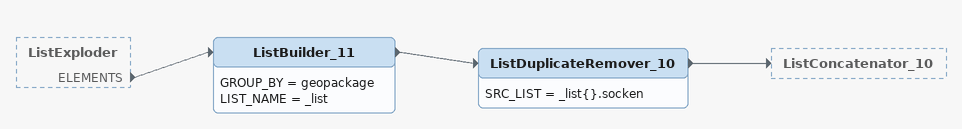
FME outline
ListExploder [outside]
    ELEMENTS -> ListBuilder_11
ListBuilder_11
    GROUP_BY = geopackage
    LIST_NAME = _list
    -> ListDuplicateRemover_10
ListDuplicateRemover_10
    SRC_LIST = _list{}.socken
    -> ListConcatenator_10
